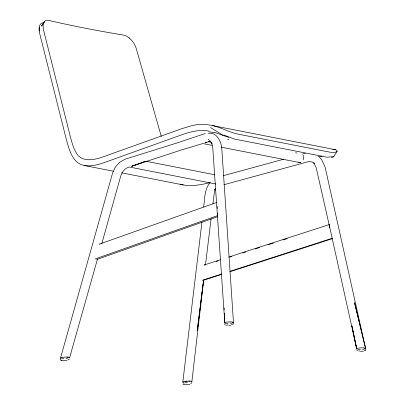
<?xml version="1.0" encoding="UTF-8"?>
<svg xmlns="http://www.w3.org/2000/svg" width="405" height="405" viewBox="0 0 405 405"><rect width="100%" height="100%" fill="white"/><g stroke="black" fill="none" stroke-linecap="round" stroke-linejoin="round"><path stroke-width="0.61" d="M303.588 159.823L303.229 155.738M191.428 382.133A4.865 0.947 -2.8 0 0 191.864 381.773L191.236 381.302A4.308 0.835 -2.8 0 0 190.021 381.105L184.953 381.343A4.885 0.947 -2.8 0 0 182.939 381.996L182.842 382.35L183.43 382.649M201.958 221.981L182.802 382.178M203.669 207.001C204.819 198.784 204.307 189.332 210.068 182.65M191.859 381.773L203.624 280.113M211.081 218.806L205.472 264.981A4.101 0.562 -12.6 0 0 204.11 265.017L220.34 259.777M212.929 203.826L214.159 193.838L215.192 189.241L214.64 190.087L215.556 188.75M202.586 287.555L197.235 330.748L203.654 280.225L221.692 274.403M202.743 286.305L202.976 284.426M203.128 283.176L203.361 281.298M60.537 358.364A4.298 0.835 -2.8 0 1 60.466 358.192L112.565 173.132L115.339 167.042L119.642 162.278L125.099 159.2L177.937 142.676L205.335 133.508M69.523 358.015L97.509 258.922M101.782 243.729L120.533 176.742C121.713 172.383 124.983 167.781 129.372 167.022L215.875 184.012M60.472 358.192L61.919 357.504M223.798 135.017L234.409 139.031L327.022 157.216L333.669 156.598L337.178 151.293L337.006 150.554L335.532 149.728L212.488 125.565L206.915 124.598L201.639 124.34L196.643 124.689L191.692 125.722L181.916 128.628L102.612 157.039C94.335 159.965 82.033 162.501 76.55 153.394C73.791 149.035 72.379 143.998 70.966 139.077C61.803 103.012 52.873 66.881 43.725 30.81A13.876 6.789 63.3 0 1 43.254 28.375A14.028 6.834 63.4 0 1 43.335 24.199L43.861 22.589A14.393 7.042 63.1 0 1 45.785 20.579A14.61 7.163 62.3 0 1 48.63 20.392A1117.304 265.624 -6.2 0 0 123.535 35.098A14.575 8.328 59.2 0 1 129.266 38.055M44.241 21.921L41.512 26.077L44.692 21.364M365.695 350.401L365.001 350.786M337.056 151.531L334.733 152.518L330.115 152.209L237.492 134.014C228.865 132.106 221.105 127.514 212.488 125.565M133.346 165.488L131.579 166.359L145.815 161.261L132.496 165.984L181.521 149.931L202.819 143.547L212.134 145.375M206.727 141.993L204.965 142.864L209.957 141.497M216.877 202.389L99.377 244.144A4.101 1.498 -2 0 1 99.853 244.256M95.241 258.932L217.758 215.566M96.775 259.539L217.581 216.726M228.754 257.059L329.138 224.653A4.445 0.704 -11.8 0 0 329.498 224.709M216.29 261.498L218.093 260.916M230.111 257.043L231.913 256.461M242.727 252.973L245.734 252.006M255.347 248.908L259.554 247.551M267.968 244.843L273.375 243.096M282.989 239.998L287.196 238.641M202.282 280.26L221.525 274.038M229.949 271.32L332.181 238.261A4.45 0.704 -11.8 0 0 332.272 238.282M230.106 271.684L332.308 238.692M283.551 159.261L223.514 175.648M223.945 184.731L307.41 161.919L309.83 161.549L312.22 162.071L314.366 163.433L313.824 162.785L316.189 167.655L329.827 227.828M302.424 154.082L305.264 153.323M210.028 182.63C201.326 184.705 192.178 186.589 183.237 184.943L121.632 172.839M189.788 384.385L185.672 384.745L182.969 384.264M363.523 351.13L360.496 351.358M318.077 156.669L321.975 156.112M66.784 360.44L61.803 360.592L60.173 359.908M230.804 325.195L228.891 325.352M184.953 381.343L187.039 381.1M331.366 157.56L333.523 156.973L333.968 156.031M208.195 133.321C216.083 131.792 220.477 140.332 221.667 146.833L233.493 322.648M69.761 357.747L69.442 357.418A4.308 0.835 -2.8 0 0 68.435 357.18L66.055 357.063A4.865 0.947 -2.8 0 0 61.919 357.504M188.816 381.044L190.021 381.105M66.921 357.068L68.435 357.18M226.324 325.25L225.767 325.159M208.767 131.078C198.096 128.993 187.601 132.673 177.694 136.252L103.209 162.972C94.73 165.782 83.668 168.379 76.378 161.489C70.161 155.312 68.339 146.342 66.025 138.211L39.67 33.418L39.548 27.337M332.783 149.308L335.532 149.728M84.179 165.488L113.602 171.259M227.64 139.391L228.876 139.634M295.625 152.746L296.86 152.989M221.444 147.207L300.915 162.815L298.774 162.137M146.24 161.311L214.913 174.798M183.237 184.943L180.139 184.123M208.15 141.578L210.17 142.023L211.866 143.299M214.093 132.232L228.633 137.386M191.236 381.302L191.823 381.601M210.559 127.6L222.973 135.27M69.442 357.418L69.751 357.661M208.205 139.295L211.531 142.276L212.048 143.274M129.276 37.989L131.119 39.73A14.185 8.277 59.9 0 1 132.82 41.786A13.942 8.146 59.9 0 1 136.394 49.015L161.276 136.444M319.434 157.231L321.889 160.031L325.124 167.154L365.609 348.599L354.527 302.677L365.619 348.432M303.072 155.1L303.153 155.398M211.531 142.276L212.731 147.334L224.785 322.699L224.659 319.585M364.728 348.335L364.875 348.999M329.138 224.653L329.432 225.965M329.528 226.4L356.714 348.826L351.95 325.979M351.945 326.081L356.704 348.999M232.566 322.375L232.607 323.018M217.146 206.439L217.282 208.469M217.591 213.03L217.677 214.301M224.41 313.364L224.562 317.1M224.112 307.835L224.173 309.719M224.294 313.475L224.603 322.876M191.337 383.014A4.506 0.744 -1.8 0 1 191.676 383.251M190.978 383.722A4.784 0.79 -1.9 0 1 190.593 383.824M184.685 382.912A4.617 0.764 -1.8 0 1 187.383 382.69M183.338 383.191A4.794 0.79 -1.9 0 1 183.865 383.059M233.133 324.334A4.47 0.947 -2.9 0 1 233.032 324.38M232.399 324.592A4.47 0.947 -2.9 0 1 231.402 324.81M228.131 325.068A4.47 0.947 -2.9 0 1 226.77 325.012M225.104 324.694A4.47 0.947 -2.9 0 1 224.684 324.319M225.17 323.858A4.47 0.947 -2.9 0 1 228.076 323.225M229.964 323.124A4.47 0.947 -2.9 0 1 232.045 323.236M233.194 323.499A4.47 0.947 -2.9 0 1 233.614 323.873M224.755 323.205A4.48 0.871 -2.8 0 1 229.544 321.874A4.48 0.871 -2.8 0 1 232.966 322.998M365.411 349.439A4.485 0.861 -3.8 0 1 365.923 349.839M364.581 350.507A4.485 0.861 -3.8 0 1 364.262 350.583M359.822 350.998A4.485 0.861 -3.8 0 1 358.708 350.948M357.397 350.715A4.485 0.861 -3.8 0 1 356.977 350.386M357.549 349.92A4.485 0.861 -3.8 0 1 360.349 349.328M362.465 349.186A4.485 0.861 -3.8 0 1 364.191 349.237M356.866 349.156A4.48 0.871 -2.8 0 1 361.219 347.839A4.48 0.871 -2.8 0 1 365.426 348.776M69.265 359.443A4.607 0.856 -0.9 0 1 68.653 359.756M68.404 359.827A4.607 0.856 -0.9 0 1 67.817 359.954M60.32 359.245A4.587 0.85 -0.9 0 1 60.892 359.017M61.606 358.855A4.784 0.891 -0.9 0 1 63.929 358.602M66.106 358.587A4.506 0.83 -0.9 0 1 67.488 358.688M208.909 131.691A23.642 10.535 15.8 0 1 213.956 132.815M42.373 22.958A14.565 7.148 62.6 0 0 40.642 23.981A14.226 6.951 63.2 0 0 39.29 26.826A13.967 6.814 63.3 0 0 39.204 31.003M42.712 22.888A14.565 7.148 62.6 0 1 43.072 22.847M61.768 360.572L61.489 360.526L61.768 360.572"/></g></svg>
